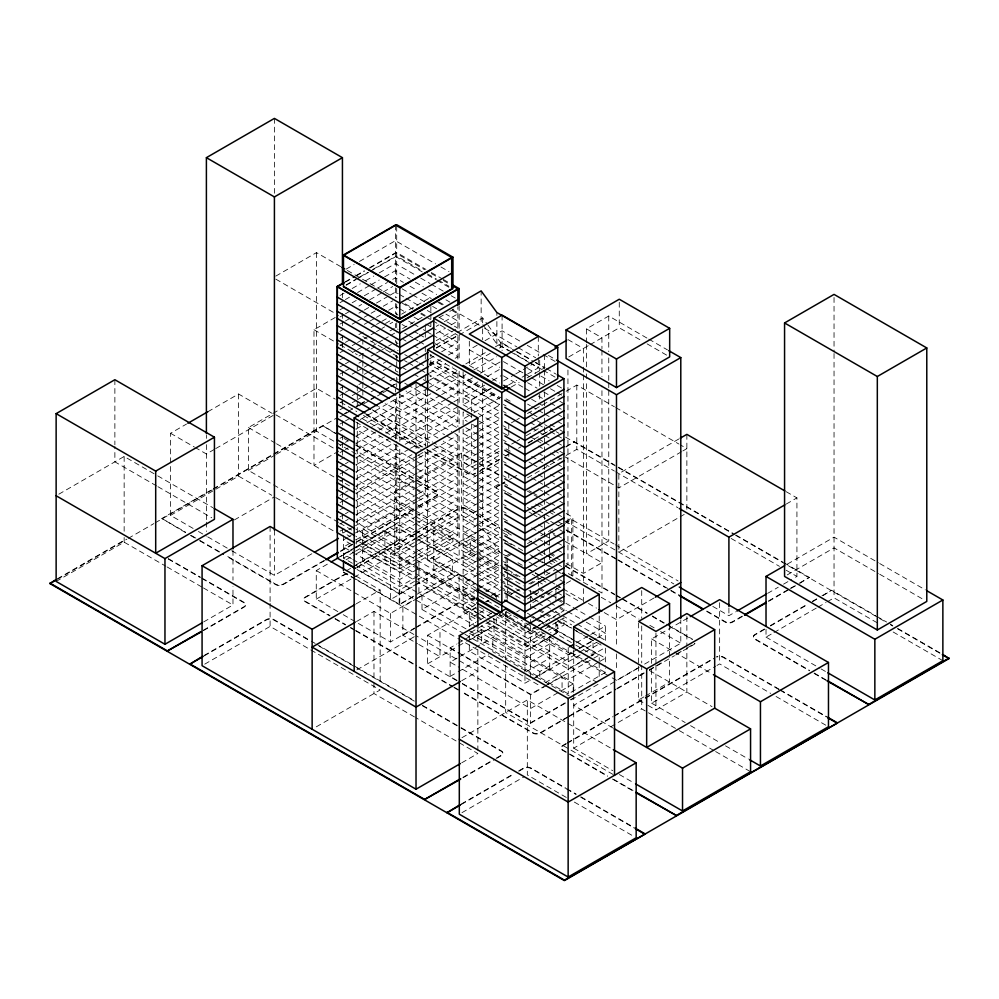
<?xml version="1.0" encoding="UTF-8"?>
<svg xmlns="http://www.w3.org/2000/svg" width="999" height="999" viewBox="0 0 999 999"><rect width="100%" height="100%" fill="white"/><g stroke="black" fill="none" stroke-linecap="round" stroke-linejoin="round"><path stroke-width="0.75" stroke-dasharray="5 3.75" d="M275.799 276.099L316.471 252.635L340.647 266.596M346.141 269.131L354.133 264.523M359.453 261.451L395.417 240.684L435.614 263.886M345.404 281.693L354.87 276.236M356.218 275.449L364.323 270.766M369.73 267.645L395.417 252.822L424.65 269.705M345.429 282.143L354.87 276.686M356.218 275.911L364.323 271.228M369.717 268.119L396.703 252.535L425.936 269.418M346.141 284.84L358.129 277.922M359.453 277.148L367.445 272.54M372.777 269.468L395.417 256.393L422.215 271.865M346.178 285.277L355.482 279.907M356.818 279.133L368.781 272.228M370.105 271.453L396.703 256.106L422.152 270.804M339.997 295.529L344.056 293.194M352.16 288.511L360.277 283.828M365.684 280.707L373.788 276.024M379.195 272.902L395.417 263.536L415.347 275.037M339.997 302.672L344.056 300.324M345.404 299.55L349.463 297.202M357.567 292.52L369.73 285.502M371.091 284.715L379.195 280.032M384.603 276.91L395.417 270.667L410.04 279.108M339.997 309.815L346.753 305.906M352.16 302.784L356.218 300.449M364.323 295.766L376.498 288.736M377.847 287.962L387.312 282.492M392.719 279.37L395.417 277.809L403.396 282.417M338.723 451.123L313.986 465.409L313.986 329.745L338.723 315.459M339.997 316.945L344.056 314.61M345.404 313.823L350.811 310.701M358.916 306.031L361.626 304.47M369.73 299.787L381.905 292.757M383.254 291.983L392.719 286.513M339.997 324.088L344.056 321.753M345.404 320.966L350.811 317.844M358.916 313.162L362.974 310.826M364.323 310.04L369.73 306.918M376.498 303.022L388.661 295.991M390.01 295.217L395.417 292.095L398.077 293.631M339.997 331.231L344.056 328.896M352.16 324.213L356.218 321.865M357.567 321.091L362.974 317.969M364.323 317.183L369.73 314.061M371.091 313.286L375.137 310.939M383.254 306.256L392.719 300.799M58.804 494.205L124.151 456.481L156.406 475.099M193.107 528.421L170.529 515.384L170.529 433.279L186.538 424.038M207.879 411.713L238.549 394.006L271.753 413.174M339.997 338.374L344.056 336.026M364.323 324.325L368.381 321.978M369.73 321.203L375.137 318.082M376.498 317.295L380.544 314.96M388.661 310.277L395.417 306.368L398.077 307.904M339.997 345.517L344.056 343.169M345.404 342.395L350.811 339.273M358.916 334.59L365.684 330.681M371.091 327.56L375.137 325.224M376.498 324.438L380.544 322.103M381.905 321.316L387.312 318.194M385.514 323.439L390.846 320.354M401.523 314.198L430.856 297.252M339.997 352.647L344.056 350.312M352.16 345.629L356.218 343.281M357.567 342.507L362.974 339.385M364.323 338.599L369.73 335.477M371.091 334.702L375.137 332.367M376.498 331.581L380.544 329.245M381.905 328.459L384.603 326.898M390.01 323.776L392.719 322.215M339.997 359.79L346.753 355.894M352.16 352.772L356.218 350.424M357.567 349.65L362.974 346.528M371.091 341.845L375.137 339.498M390.01 330.919L395.417 327.797L398.077 329.333M365.284 350.112L370.617 347.028M371.953 346.266L377.285 343.181M378.621 342.407L382.617 340.097M383.953 339.335L389.285 336.251M390.621 335.477L394.617 333.167M402.622 328.559L425.299 315.459L421.266 313.137M339.997 366.933L344.056 364.598M345.404 363.811L350.811 360.689M358.916 356.006L365.684 352.11M371.091 348.988L375.137 346.641M339.997 374.076L344.056 371.728M345.404 370.954L350.811 367.832M358.916 363.149L362.974 360.801M371.091 356.119L375.137 353.783M376.498 352.997L380.544 350.661M381.905 349.875L387.312 346.753M388.661 345.979L391.358 344.418M338.461 522.377L248.439 470.404L248.439 427.56L316.471 388.299L335.277 399.15M438.948 317.657L444.355 314.535M449.762 311.413L453.821 309.066M214.398 449.363L206.393 453.983L195.767 447.852M215.734 448.588L274.413 414.71M339.997 381.218L344.056 378.871M352.16 374.188L356.218 371.853M357.567 371.066L362.974 367.944M364.323 367.17L369.73 364.048M371.091 363.261L375.137 360.926M376.498 360.139L380.544 357.804M390.01 352.335L395.417 349.213L398.077 350.749M436.238 326.361L438.948 324.8M444.355 321.678L457.867 313.873L452.559 310.801M339.997 388.349L344.056 386.014M364.323 374.3L368.381 371.965M369.73 371.178L375.137 368.057M383.254 363.374L388.661 360.252M436.238 333.504L445.704 328.034M451.111 324.912L457.867 321.016L445.916 314.111M339.997 395.492L344.056 393.156M345.404 392.37L350.811 389.248M358.916 384.565L365.684 380.669M371.091 377.547L375.137 375.199M383.254 370.517L387.312 368.181M388.661 367.395L391.358 365.834M436.238 340.634L457.867 328.147L457.867 306.73M435.664 344.992L455.806 333.366M457.142 332.592L482.654 317.869L487.137 324.026M339.997 402.634L344.056 400.299M352.16 395.616L356.218 393.269M357.567 392.495L362.974 389.373M364.323 388.586L369.73 385.464M371.091 384.69L375.137 382.342M376.498 381.568L380.544 379.22M381.905 378.446L384.603 376.885M436.238 347.777L457.867 335.289L457.867 361.001M436.426 348.127L481.143 322.315L481.143 292.395M339.997 409.777L346.753 405.869M352.16 402.747L356.218 400.412M357.567 399.625L362.974 396.503M371.091 391.82L375.137 389.485M390.01 380.894L395.417 377.772L398.077 379.308M429.483 358.816L434.89 355.694M441.645 351.798L457.867 342.432L432.629 327.859M57.492 578.746L125.312 539.597M185.577 532.642L161.875 518.481L212.113 489.473M213.374 488.748L272.402 454.67M273.664 453.946L322.652 425.661L335.689 433.191M356.693 406.006L359.203 404.558M360.464 403.833L364.235 401.648M379.308 392.957L383.079 390.771M384.328 390.047L389.36 387.15M390.609 386.426L394.38 384.253M429.545 363.948L434.577 361.039L499.438 398.489M57.492 579.233L126.873 539.16M128.222 538.386L153.871 523.588M155.22 522.802L212.113 489.947M213.249 489.298L336.051 418.394M344.156 413.723L346.853 412.162M348.201 411.388L353.596 408.266M354.945 407.492L359.003 405.157M360.352 404.37L365.746 401.261M379.245 393.469L384.328 390.522M385.589 389.797L389.36 387.624M391.383 386.451L396.89 383.279M429.17 364.635L434.577 361.513L499.438 398.963M339.997 416.92L344.056 414.573M345.404 413.798L350.811 410.676M358.916 405.994L365.684 402.085M371.091 398.963L375.137 396.628M56.131 581.43L124.151 542.17L165.809 566.208M170.529 515.384L214.548 489.985M215.871 489.21L238.549 476.123L271.753 495.292M248.439 470.404L275.125 455.007M276.448 454.233L316.471 431.131L335.277 441.995M364.173 403.596L369.505 400.512M370.841 399.737L376.173 396.665M377.51 395.891L381.518 393.581M382.842 392.807L388.186 389.735M429.483 365.959L440.297 359.715M448.414 355.032L457.867 349.575L432.629 334.99M339.997 424.051L344.056 421.715M345.404 420.929L350.811 417.807M477.172 345.204L469.318 349.75L499.787 367.345M485.039 340.671L502.085 330.831L521.965 342.307M429.483 373.102L445.704 363.736M455.169 358.279L457.867 356.718L435.277 343.668M339.997 431.193L344.056 428.858M360.277 419.493L395.417 399.2L449.9 430.656M418.668 386.488L399.75 397.415L397.09 395.879M429.483 380.244L452.46 366.97M465.809 363.911L487.312 351.498M495.367 346.84L502.085 342.969L511.5 348.401M339.997 438.336L344.056 435.989M356.218 428.971L361.626 425.849M367.033 422.727L395.417 406.343L444.58 434.727M428.134 388.161L399.75 404.558L391.77 399.95M429.483 387.387L457.867 370.991L457.867 405.269M469.318 341.183L469.318 365.459L490.284 353.346M499.463 348.052L502.085 346.541L528.583 361.838M339.997 445.479L344.056 443.131M345.404 442.357L348.102 440.796M356.218 436.113L372.44 426.748M373.788 425.961L395.417 413.474L437.937 438.024M430.831 393.743L399.75 411.688L385.127 403.259M436.238 390.621L457.867 378.134L429.97 362.025M465.809 374.613L463.124 376.173L499.425 397.127M473.876 369.967L496.715 356.78M339.997 452.622L344.056 450.274M345.404 449.5L348.102 447.939M356.218 443.256L377.847 430.769M379.195 429.982L395.417 420.616L432.629 442.095M440.297 395.417L399.75 418.831L378.484 406.556M441.645 394.642L457.867 385.277L429.97 369.168M472.527 377.884L463.124 383.304L499.425 404.258M480.594 373.226L502.085 360.814M234.403 519.93L274.413 496.828M339.997 459.752L346.753 455.856M356.218 450.387L380.544 436.338M385.951 433.216L395.417 427.759L425.986 445.404M445.704 399.438L399.75 425.974L371.84 409.865M447.053 398.663L457.867 392.42L429.97 376.298M477.909 381.918L463.124 390.447L499.425 411.401M487.312 376.486L502.085 367.957M339.997 466.895L344.056 464.56M345.404 463.773L348.102 462.212M356.218 457.53L390.01 438.024M391.358 437.237L395.417 434.902L419.33 448.713M452.46 402.672L399.75 433.116L366.521 413.936M453.821 401.898L457.867 399.55L427.31 381.905M484.627 385.177L463.124 397.59L499.425 418.544M492.682 380.532L502.085 375.1M586.488 342.832L586.488 328.871L608.753 316.009L647.439 338.349M339.997 474.038L344.056 471.69M345.404 470.916L348.102 469.355M356.218 464.672L392.719 443.606M457.867 406.693L399.75 440.259L359.877 417.232M427.335 373.763L471.678 399.363L490.347 388.586M503.683 380.881L514.348 374.725M515.684 373.951L531.693 364.71M463.124 371.578L463.124 404.732L491.333 388.449M339.997 481.181L344.056 478.833M356.218 471.815L395.417 449.175L414.023 459.915M405.157 444.268L457.867 413.836L408.703 385.452M508.578 385.015L516.683 380.332M522.09 377.21L526.136 374.875M527.497 374.088L538.299 367.857L538.299 357.38M467.157 409.54L496.715 392.482M511.151 387.1L519.155 382.48M527.147 377.859L544.48 367.857L535.177 362.475M339.997 488.324L344.056 485.976M356.218 478.958L395.417 456.318L414.023 467.057M409.203 449.075L399.75 454.533L355.894 429.22M410.564 448.289L457.867 420.979L406.044 391.059M568.743 356.955L588.698 345.442M590.022 344.68L619.268 327.797L641.808 340.809M468.506 415.909L463.124 419.006L467.157 421.341M473.876 412.812L502.085 396.516M339.997 495.454L344.056 493.119M345.404 492.332L348.102 490.771M356.218 486.088L395.417 463.461L414.023 474.2M411.913 454.645L399.75 461.675L355.894 436.351M479.245 416.845L499.4 405.207M417.295 455.744L357.28 490.397L353.346 488.124M418.631 454.982L425.299 451.123L425.299 493.968L418.631 497.814M339.997 502.597L344.056 500.262M345.404 499.475L348.102 497.914M356.218 493.231L395.417 470.604L414.023 481.343M417.32 458.666L399.75 468.818L355.894 443.494M418.668 457.892L457.867 435.252L451.223 431.418M477.909 424.762L463.124 433.291L477.909 441.833M479.245 423.988L502.085 410.801M339.997 509.74L344.056 507.392M356.218 500.374L395.417 477.747L414.023 488.486M417.32 465.809L399.75 475.949L355.894 450.636M418.668 465.034L457.867 442.395L445.916 435.489M477.909 431.905L463.124 440.434L477.909 448.963M479.245 431.118L502.085 417.944M339.997 516.883L344.056 514.535M345.404 513.761L348.102 512.2M356.218 507.517L395.417 484.877L414.023 495.616M417.32 472.952L399.75 483.091L355.894 457.779M418.668 472.165L457.867 449.538L443.256 441.096M477.909 439.036L463.124 447.577L477.909 456.106M479.245 438.261L502.085 425.075M511.438 422.814L515.447 420.504M516.783 419.73L519.443 418.194M527.447 413.574L564.797 392.008M566.121 391.246L576.798 385.077L614.385 406.78M417.594 566.945L394.805 553.783L394.805 491.67L417.507 478.558M418.843 477.784L461.588 453.109L499.125 474.787M339.997 524.013L344.056 521.678M345.404 520.904L348.102 519.343M356.218 514.66L395.417 492.02M417.32 480.094L399.75 490.234L355.894 464.922M418.668 479.308L457.867 456.68L433.953 442.869M477.909 446.178L463.124 454.707L477.909 463.249M479.245 445.404L502.085 432.217M339.997 531.156L344.056 528.821M356.218 521.79L395.417 499.163L414.023 509.902M417.32 487.225L399.75 497.377L355.894 472.052M418.668 486.451L457.867 463.811L431.293 448.476M477.909 453.321L463.124 461.85L477.909 470.392M479.245 452.547L502.085 439.36M347.465 530.419L343.469 532.717L350.174 536.588M348.788 529.645L354.108 526.585M355.444 525.811L396.653 502.022L414.073 512.075M231.731 550.724L274.413 575.362L313.099 553.034M417.32 494.368L399.75 504.52L355.894 479.195M418.668 493.593L457.867 470.954L420.666 449.475M477.909 460.464L463.124 468.993L477.909 477.534M479.245 459.69L502.085 446.503M347.465 537.562L343.469 539.86L354.195 546.053M348.589 536.913L351.149 535.439M355.444 532.954L399.75 507.367L414.523 515.909M203.646 621.94L232.979 604.994L232.979 586.301M417.295 498.588L357.28 533.241L357.28 421.79M434.053 445.479L471.678 467.195L478.346 463.349M479.67 462.574L499.687 451.024M511.688 444.093L515.684 441.783M517.02 441.009L519.692 439.473M526.361 435.626L539.697 427.922L539.697 423.301M417.32 501.51L399.75 511.65L355.894 486.338M418.668 500.724L457.867 478.096L418.007 455.082M477.909 467.607L463.124 476.136L477.909 484.665M479.245 466.82L502.085 453.646M349.862 543.306L343.469 547.002L354.195 553.184M356.256 539.622L399.75 514.51L414.523 523.051M203.384 630.182L244.118 606.668A5.245 3.034 0 0 0 244.118 602.385L201.448 577.747M323.813 560.651L283.079 584.178A5.245 3.034 0 0 1 275.649 584.178L225.874 555.432M340.584 550.973L354.957 542.669M356.156 541.982L417.257 506.705M418.456 506.006L436.426 495.641A5.245 3.034 0 0 0 436.426 491.346L416.283 479.72M480.182 470.379L499.35 459.315M505.332 455.856L507.729 454.47M518.518 448.239L520.916 446.853M528.096 442.707L532.892 439.947M534.09 439.248L552.06 428.871L542.482 434.89M203.384 630.656L244.118 607.142A5.245 3.034 0 0 0 244.118 602.859L201.448 578.221M325 560.439L283.079 584.652A5.245 3.034 0 0 1 275.649 584.652L225.874 555.906M340.584 551.448L354.957 543.144M356.156 542.457L417.257 507.18M418.456 506.481L436.426 496.116A5.245 3.034 0 0 0 436.426 491.833L416.283 480.194M480.182 470.854L499.35 459.79M506.53 455.631L508.928 454.258M528.096 443.181L532.892 440.422M417.32 508.653L399.75 518.793L355.894 493.481M418.668 507.867L457.867 485.239L415.347 460.689M477.909 474.737L463.124 483.279L477.909 491.808M479.245 473.963L502.085 460.776M354.982 547.502L343.469 554.145L351.511 558.778M356.256 546.765L399.75 521.653L414.523 530.182M337.337 558.141L352.172 549.575M353.521 548.788L396.703 523.863L416.633 535.377M337.849 611.588L316.271 599.125L316.271 570.566L328.384 563.573M340.497 556.58L384.902 530.931L499.425 597.052M354.158 551.997L343.519 558.141L539.847 671.49L574.413 651.535M355.482 551.236L396.703 527.435L416.571 538.911M417.32 515.796L399.75 525.936L355.894 500.624M418.668 515.009L457.867 492.382L415.347 467.832M477.909 481.88L463.124 490.409L477.909 498.951M479.245 481.106L502.085 467.919M346.029 559.802L354.982 554.645M356.256 553.908L399.75 528.796L414.523 537.325M417.32 522.927L399.75 533.079L355.894 507.754M418.668 522.152L457.867 499.512L415.347 474.962M477.909 489.023L463.124 497.552L477.909 506.093M479.245 488.249L502.085 475.062M356.256 564.61L399.75 539.51M346.178 570.891L351.498 567.819M352.822 567.045L396.703 541.72L416.571 553.196M417.32 530.069L399.75 540.222L355.894 514.897M418.668 529.295L457.867 506.655L415.347 482.105M477.909 496.166L463.124 504.695L477.909 513.236M479.245 495.392L502.085 482.205M204.083 655.481L266.371 619.517A5.245 3.034 0 0 1 273.801 619.517L310.002 640.421M346.066 573.513L305.332 597.027A5.245 3.034 0 0 0 305.332 601.311L329.895 615.496M356.855 567.282L414.36 534.078M415.559 533.391L458.691 508.491A5.245 3.034 0 0 1 466.108 508.491L475.162 513.711M500.037 484.615L497.639 486.001A5.245 3.034 0 0 0 497.639 490.284M502.435 483.229L504.832 481.843M565.933 446.565L574.325 441.733L614.373 464.847M204.083 655.956L266.371 619.992A5.245 3.034 0 0 1 273.801 619.992L310.002 640.896M347.265 573.289L305.332 597.502A5.245 3.034 0 0 0 305.332 601.785L329.895 615.971M356.855 567.757L414.36 534.552M415.559 533.866L458.691 508.966A5.245 3.034 0 0 1 466.108 508.966L475.162 514.185M500.037 485.089L497.639 486.476A5.245 3.034 0 0 0 497.639 490.759M502.435 483.703L504.832 482.317M509.627 479.557L512.025 478.171M513.224 477.485L516.82 475.399M565.933 447.04L574.325 441.733M417.32 537.212L399.75 547.352L355.894 522.04M418.668 536.426L457.867 513.798L415.347 489.248M475.611 542.295L470.279 539.223L470.279 553.496L390.509 599.55L390.509 553.146L416.745 537.999M418.057 537.237L433.803 528.146L478.159 553.758M477.909 503.309L463.124 511.838L477.909 520.367M479.245 502.522L502.085 489.348M316.271 599.125L384.902 559.502L417.282 578.196M394.805 553.783L414.835 542.22M416.171 541.446L461.588 515.222L501.81 538.461M204.733 664.148L270.092 626.423L380.157 689.972L314.797 727.697M527.447 477.834L564.797 456.268M566.121 455.507L576.798 449.338L614.385 471.041M417.32 544.355L399.75 554.495L355.894 529.183M418.668 543.568L457.867 520.941L415.347 496.391M477.909 510.439L463.124 518.968L477.909 527.509M479.245 509.665L502.085 496.478M417.32 551.498L399.75 561.638L355.894 536.326M418.668 550.711L457.867 528.084M477.909 517.582L463.124 526.111L477.909 534.652M479.245 516.808L502.085 503.621M417.033 555.232L399.75 565.209L355.532 539.685M418.356 554.457L452.922 534.502L452.922 541.645L418.356 561.6M417.32 558.628L399.75 568.781L355.894 543.456M418.668 557.854L457.867 535.214L457.867 432.405M477.909 524.725L463.124 533.254L477.909 541.795M479.245 523.951L502.085 510.764M417.632 562.025L399.75 572.352L355.532 546.828M427.609 449.5L427.609 560.277L475.936 532.38M477.285 531.605L482.654 528.508L482.654 383.404M477.909 531.868L463.124 540.397L477.909 548.938M479.245 531.093L502.085 517.907M356.144 603.858L380.157 589.997L380.157 683.816M417.632 569.155L399.75 579.482L355.532 553.958M470.279 539.223L433.803 560.277L475.149 584.153M477.909 538.998L463.124 547.539L477.909 556.068M479.245 538.224L502.085 525.049M417.632 576.298L399.75 586.625L352.859 559.552M452.347 559.565L399.175 590.272L399.175 604.557L452.347 573.851L452.347 559.565L417.894 539.672M477.909 546.141L463.124 554.67L477.909 563.211M479.245 545.367L502.085 532.18M417.632 583.441L399.75 593.768L356.868 569.018M356.493 621.515L373.976 611.425L414.71 634.939M477.909 553.284L463.124 561.813L477.909 570.354M479.245 552.509L502.085 539.323M678.858 438.973L618.843 473.613L618.843 552.16L678.858 517.507M355.532 578.958L399.75 604.482L415.084 595.629M477.909 560.427L463.124 568.955L477.909 577.497M479.245 559.652L502.085 546.465M316.271 570.566L390.472 613.411L414.697 599.412M416.046 598.638L459.103 573.776L459.153 602.772L485.651 618.069M417.619 598.189L402.884 606.693L402.884 635.252L417.457 643.668M418.956 597.414L459.153 574.2L498.926 597.165M463.124 576.098L477.909 567.569M479.245 566.795L502.085 553.608L479.283 540.447M681.53 451.71L618.843 487.899L565.147 456.905M682.866 450.936L686.862 448.626L680.157 444.755M506.106 555.931L511.451 552.847M527.472 543.593L535.489 538.961M540.834 535.876L552.847 528.933M558.191 525.849L564.872 521.99M566.208 521.228L572.889 517.37L572.889 576.386M507.342 556.643L512.562 553.621M565.122 523.289L571.653 519.505L614.085 544.018M477.909 574.7L463.124 583.241L475.224 590.222M479.245 573.926L502.085 560.751M422.003 595.192L422.003 609.477L459.103 588.061L475.224 597.365M463.124 590.372L477.909 581.843M479.245 581.068L502.085 567.882L507.467 570.991M477.909 588.985L463.124 597.514L477.909 606.056M479.245 588.211L502.085 575.024L504.77 576.573M343.244 614.697L390.472 641.97L414.697 627.984M416.046 627.197L459.103 602.335L418.631 578.97M402.884 635.252L414.935 628.296M416.283 627.522L459.153 602.772M475.212 597.677L463.124 604.657L477.909 613.199M485.964 591.47L502.085 582.167L508.803 586.051M356.868 669.854L414.672 636.475M463.124 429.008L463.124 611.8L475.212 604.82M491.333 595.516L502.085 589.31M457.03 680.794L427.609 663.811L427.609 635.252L476.161 607.23M485.489 601.848L488.211 600.274M475.861 608.016L469.318 611.8L469.318 626.073L473.289 628.371M486.351 601.96L488.973 600.449M495.529 596.665L502.085 592.882M511.276 594.093L515.334 591.758M516.683 590.971L519.38 589.41M528.846 583.953L538.299 578.483M478.484 613.636L469.318 618.943L475.936 622.764M479.72 612.924L485.039 609.852M530.569 584.028L555.931 569.38M565.334 565.996L567.944 564.497L567.944 369.043M469.318 626.073L478.421 620.816M479.72 620.067L494.043 611.8M527.497 599.013L538.299 592.769L538.299 588.486M469.318 640.359L469.318 633.216L494.043 618.943L494.043 636.788L450.137 662.137L456.843 666.008M456.843 680.282L450.137 676.423L450.137 647.851L456.718 644.068M458.029 643.306L463.286 640.272M464.597 639.51L481.68 629.645L481.68 643.93M680.194 516.745L684.203 514.435M499.4 614.173L506.106 618.044L511.363 615.009M516.72 611.912L519.405 610.377M532.792 602.634L564.947 584.065M566.296 583.304L571.653 580.207M427.609 663.811L457.405 646.615M458.566 645.941L465.434 641.982M466.645 641.283L496.253 624.188L496.253 616.67M470.616 639.61L494.043 626.073M524.962 626.073L527.647 624.525M450.137 676.423L456.805 672.564M458.141 671.803L488.811 654.095M537.05 626.236L524.962 633.216L496.74 616.92M538.399 625.461L563.923 610.726L563.923 605.019M502.347 614.135L530.569 630.431L534.577 628.121M535.914 627.36L555.931 615.796L555.931 611.151M530.569 677.322L530.569 634.003L538.648 629.345M539.735 631.83L524.962 640.359L491.358 620.953M545.117 628.721L563.923 617.869L563.923 625.012L550.486 632.767M524.962 643.93L543.319 633.329M548.563 630.307L557.742 625.012L557.742 632.142L553.808 634.415M461.725 680.719L477.859 671.403L416.021 635.701M545.117 635.864L524.962 647.502L484.64 624.213M552.497 635.177L524.962 651.073L481.243 625.824M550.586 636.725L530.569 648.289L487.524 623.438M551.923 635.963L555.931 633.653L574.475 644.355M786.263 504.058L796.927 497.889L796.927 576.435L792.931 578.746M549.7 643.93L524.962 658.204L474.612 629.133M549.7 651.073L524.962 665.346L469.318 633.216M526.261 671.74L549.7 658.204M576.198 642.906L589.447 635.264M590.771 634.49L605.357 626.073L605.357 640.359L602.697 641.882M653.995 597.989L616.483 619.655L603.146 611.95M577.522 649.288L568.244 654.645L499.35 614.86M578.846 648.513L596.078 638.573M597.402 637.812L605.357 633.216L582.504 620.029M579.732 648.463L593.031 640.784L593.031 655.069L589.035 657.367M469.318 644.954L469.318 651.073L524.962 683.204L534.078 677.934M535.377 677.185L549.7 668.918L549.7 636.788M533.266 678.858L577.672 653.221M579.02 652.447L596.515 642.345M580.169 654.894L568.244 661.775L492.994 618.331M585.476 651.835L601.373 642.657M589.447 656.68L568.244 668.918L483.891 620.217M590.771 655.918L605.357 647.502L605.357 666.783M545.167 682.704L587.712 658.141M458.179 652.497L530.531 694.268L543.668 686.675M544.979 685.926L562.062 676.061L562.062 690.346M546.728 685.376L530.569 694.692L461.038 654.557M548.064 684.59L592.482 658.953M593.831 658.179L599.213 655.069L599.213 661.076M461.963 737.699L527.322 699.962L611.975 748.838M598.726 662.037L568.244 679.632L362.649 560.926L362.649 528.796L478.209 595.516M600.049 661.276L605.357 658.204L531.443 615.534M573.201 692.482L573.201 683.915L530.531 708.553L458.179 666.783M651.623 663.398L651.623 638.91L688.96 617.357M787.349 564.123L834.04 537.162L878.371 562.762M464.935 634.265L568.244 693.905L605.357 672.489L605.357 668.206M565.197 702.809L530.531 722.826L462.2 683.378M570.529 699.737L573.201 698.189M461.725 762.824L477.859 753.508L415.796 717.682M787.237 574.9L834.04 547.877L878.396 573.488M462.375 683.89L530.569 723.264L565.559 703.059M570.953 699.949L599.213 683.628M639.26 667.195L616.483 680.344L609.74 676.46M644.617 664.098L680.794 643.219L680.794 619.867M712.799 606.405L728.908 615.709L735.576 611.863M767.594 593.381L778.258 587.212M783.591 584.14L791.595 579.52M463.012 777.309L491.77 760.714M496.565 757.941L501.361 755.182A5.245 3.034 0 0 0 501.361 750.898L458.691 726.261M567.869 716.783L540.309 732.692A5.245 3.034 0 0 1 532.892 732.692L461.775 691.633M569.068 716.083L615.796 689.11M616.995 688.423L644.542 672.514M649.338 669.742L661.313 662.824M676.897 653.833L682.879 650.374M687.674 647.614L693.668 644.155M742.207 616.121L732.629 621.665A5.245 3.034 0 0 1 725.199 621.665L705.806 610.464M768.568 600.911L788.935 589.148M790.134 588.461L794.917 585.689M799.712 582.929L809.302 577.385L799.712 583.404M463.012 777.796L495.367 759.115M496.565 758.428L501.361 755.656A5.245 3.034 0 0 0 501.361 751.373L458.691 726.735M567.869 717.257L540.309 733.166A5.245 3.034 0 0 1 532.892 733.166L461.775 692.107M569.068 716.57L615.796 689.585M616.995 688.898L644.542 672.989M649.338 670.217L674.5 655.694M675.699 655.007L693.668 644.63A5.245 3.034 0 0 0 695.092 643.106M742.207 616.608L732.629 622.14A5.245 3.034 0 0 1 725.199 622.14L705.806 610.938M768.568 601.386L790.134 588.935M791.333 588.236L798.513 584.09M638.636 666.083L638.636 699.962L644.005 696.852M645.354 696.078L669.555 682.117L669.555 657.467M461.313 803.995L514.035 773.563M518.818 770.803L523.613 768.031A5.245 3.034 0 0 1 531.031 768.031L565.409 787.874M566.171 743.468L562.574 745.541A5.245 3.034 0 0 0 562.574 749.824L568.493 753.246M567.37 742.769L612.887 716.495M614.085 715.796L644.043 698.501M645.242 697.814L713.536 658.391M764.472 628.983L754.882 634.515A5.245 3.034 0 0 0 754.882 638.798L809.402 670.267M770.454 625.524L807.604 604.07M812.387 601.311L817.182 598.538M821.977 595.779L831.555 590.247L875.624 615.684M461.313 804.482L514.035 774.038M518.818 771.278L523.613 768.506A5.245 3.034 0 0 1 531.031 768.506L565.409 788.348M566.171 743.943L562.574 746.016A5.245 3.034 0 0 0 562.574 750.299L568.493 753.721M567.37 743.256L612.887 716.97M614.085 716.271L644.043 698.975M645.242 698.289L713.536 658.865M764.472 629.457L754.882 634.989A5.245 3.034 0 0 0 754.882 639.273L809.402 670.754M770.454 625.998L807.604 604.557M812.387 601.785L817.182 599.013M823.176 595.566L831.555 590.247M461.975 812.662L524.662 776.473M573.701 694.542L573.701 748.164L641.72 708.89L647.102 711.987M651.623 669.517L651.623 703.171L715.634 666.221M716.97 665.446L719.642 663.91L770.691 693.381M766.021 629.345L766.021 637.125L772.689 633.279M774.013 632.504L816.695 607.867M818.031 607.105L826.036 602.484M827.372 601.71L834.04 597.864L878.371 623.463M647.951 705.344L655.943 709.964L686.862 692.107L686.862 647.452M648.776 339.123L667.457 349.9M647.115 343.868L668.331 356.119M586.488 328.871L601.947 337.787L601.947 348.651M567.944 339.573L583.404 348.501L583.404 365.559M440.971 266.983L449.013 271.628M431.243 272.49L441.883 278.621M443.206 279.383L449.85 283.229M431.293 273.539L437.937 277.372M443.256 280.444L449.9 284.278M427.51 273.901L436.888 279.308M438.236 280.082L448.951 286.276M427.572 274.962L435.614 279.595M436.95 280.369L449.013 287.337M420.666 278.109L429.97 283.479M431.293 284.24L443.256 291.146M451.223 295.754L455.219 298.052M786.188 491.695L796.927 497.889M548.451 355.457L555.119 359.303M527.26 345.367L541.833 353.783M543.156 354.545L555.082 361.426M415.347 282.18L423.326 286.788M428.633 289.847L436.613 294.455M445.916 299.825L449.9 302.123M438.923 301.91L444.293 305.02M452.36 309.665L479.233 325.187M484.602 328.284L516.858 346.903M518.194 347.677L535.664 357.767M410.04 286.251L416.683 290.085M421.99 293.157L431.293 298.526M437.937 302.36L443.256 305.432M615.721 407.555L678.808 443.981M516.87 351.498L530.319 359.265M535.689 362.375L545.104 367.807M546.441 368.581L555.856 374.013M488.024 325.262L500.586 342.507L515.222 350.949M516.545 351.723L533.841 361.7M879.719 563.536L925.399 589.909M402.06 288.786L411.363 294.156M412.687 294.93L424.65 301.835M432.629 306.431L436.613 308.741M529.907 362.6L541.833 369.493M543.156 370.254L555.082 377.135M482.892 324.712L496.878 343.943L508.903 350.886M510.239 351.648L528.946 362.45M530.282 363.224L538.299 367.857M399.4 294.393L404.72 297.465M406.044 298.226L418.007 305.132M427.31 310.502L431.293 312.812M439.273 317.407L457.867 328.147M527.622 368.419L535.689 373.077M541.071 376.186L549.138 380.844M557.205 385.502L562.574 388.599M879.744 574.263L924.1 599.875M347.365 270.467L391.708 296.066M405.144 303.821L413.199 308.479M402.06 303.072L412.687 309.203M420.666 313.811L424.65 316.109M425.986 316.883L431.293 319.942M432.629 320.716L457.867 335.289M503.434 361.588L523.588 373.239M524.937 374.013L530.319 377.11M531.655 377.897L543.756 384.877M550.474 388.761L555.856 391.858M557.205 392.632L562.574 395.741M399.4 308.679L406.044 312.512M414.023 317.12L418.007 319.418M425.986 324.013L431.293 327.085M527.622 382.704L537.037 388.136M543.756 392.02L549.138 395.117M559.89 401.336L562.574 402.884M398.077 315.047L395.417 313.511L395.417 303.521M408.703 321.191L412.687 323.489M414.023 324.25L418.007 326.561M423.326 329.62L425.986 331.156M427.31 331.93L431.293 334.228M503.434 375.874L523.588 387.512M524.937 388.286L531.655 392.17M538.386 396.054L542.407 398.376M550.474 403.034L555.856 406.143M557.205 406.918L561.238 409.24M402.06 324.488L406.044 326.798M414.023 331.393L418.007 333.691M419.33 334.465L424.65 337.537M531.655 399.313L537.037 402.422M538.386 403.196L542.407 405.519M550.474 410.177L555.856 413.286M557.205 414.061L562.574 417.157M469.318 365.459L499.787 383.054M404.72 333.167L407.38 334.702M408.703 335.464L412.687 337.774M414.023 338.536L418.007 340.834M419.33 341.608L424.65 344.667M527.622 404.12L530.319 405.681M531.655 406.456L537.037 409.553M538.386 410.339L543.756 413.436M545.104 414.21L549.138 416.546M557.205 421.203L562.574 424.3M403.396 339.535L406.044 341.071M414.023 345.679L418.007 347.977M429.97 354.882L457.867 370.991M506.118 398.851L510.152 401.173M528.971 412.038L531.655 413.598M533.004 414.373L537.037 416.695M550.474 424.463L554.507 426.785M559.89 429.895L562.574 431.443M544.717 424.637L547.165 426.049M548.389 426.76L552.06 428.871M618.381 467.17L733.204 533.454M735.863 534.989L782.604 561.975M783.928 562.749L809.302 577.385M876.847 616.383L886.637 622.04M890.309 624.163L892.756 625.574M897.651 628.396L941.707 653.833M531.793 417.657L535.851 419.992M537.2 420.766L544.717 425.112M550.699 428.571L554.757 430.906M556.106 431.68L558.803 433.241M565.559 437.137L616.87 466.77M618.219 467.544L734.352 534.59M735.701 535.377L885.589 621.902M890.309 624.637L892.756 626.048M897.651 628.87L941.707 654.308M398.077 343.606L395.417 342.07L395.417 339.223M414.023 352.822L418.007 355.12M503.434 404.433L506.118 405.981M538.386 424.612L542.407 426.948M550.474 431.593L555.856 434.702M557.205 435.477L562.574 438.586M499.388 404.645L430.856 365.085L430.856 354.295M530.294 422.49L534.315 424.825M615.721 471.815L677.909 507.717M731.156 538.461L779.482 566.358M786.188 570.242L796.927 576.435M893.156 631.992L942.869 660.689M275.849 279.158L336.051 313.923M404.72 354.583L407.38 356.119M408.703 356.893L412.687 359.19M414.023 359.952L418.007 362.262M419.33 363.024L424.65 366.096M503.434 411.576L506.118 413.124M531.655 427.872L537.037 430.981M538.386 431.755L543.756 434.865M545.104 435.639L549.138 437.962M557.205 442.619L562.574 445.729M362.837 336.526L397.777 356.693M404.495 360.577L407.18 362.125M408.529 362.899L413.898 366.009M415.247 366.783L419.268 369.106M420.616 369.88L425.986 372.989M395.417 356.356L398.077 357.892M414.023 367.095L418.007 369.393M538.386 438.898L543.756 441.995M545.104 442.769L549.138 445.104M559.89 451.311L562.574 452.859M530.257 436.75L535.626 439.847M536.962 440.621L540.996 442.957M554.408 450.699L558.441 453.022M403.396 368.094L406.044 369.63M414.023 374.238L418.007 376.536M423.326 379.608L425.986 381.143M503.434 425.861L506.118 427.41M538.386 446.029L542.407 448.364M550.474 453.022L555.856 456.118M557.205 456.905L561.238 459.228M463.124 404.732L499.425 425.686M398.077 372.165L395.417 370.641L395.417 367.782M503.434 432.992L508.803 436.101M538.386 453.171L542.407 455.507M550.474 460.164L555.856 463.261M557.205 464.036L562.574 467.145M471.191 416.521L463.124 411.875L463.124 424.725M479.258 421.178L499.425 432.829M313.986 329.745L338.911 344.131M340.222 344.892L357.28 354.732M404.72 383.141L407.38 384.677M503.434 440.134L506.118 441.683M531.655 456.431L537.037 459.54M538.386 460.314L543.756 463.424M545.104 464.198L549.138 466.521M557.205 471.178L562.574 474.288M472.539 424.438L477.909 427.547M479.258 428.321L499.425 439.96M506.118 448.826L510.152 451.161M528.971 462.025L531.655 463.573M533.004 464.348L537.037 466.683M550.474 474.438L554.507 476.773M559.89 479.87L562.574 481.431M465.821 427.697L477.909 434.69M479.258 435.464L499.425 447.102M399.4 394.355L456.543 427.347M503.434 454.42L506.118 455.969M538.386 474.6L542.407 476.923M550.474 481.58L555.856 484.69M557.205 485.464L562.574 488.561M479.258 442.607L499.425 454.245M503.434 461.563L506.118 463.111M531.655 477.859L537.037 480.956M538.386 481.73L543.756 484.84M545.104 485.614L549.138 487.949M557.205 492.607L562.574 495.704M479.258 449.75L499.425 461.388M538.386 488.873L543.756 491.983M545.104 492.757L549.138 495.079M559.89 501.298L562.574 502.847M479.258 456.88L499.425 468.531M503.434 475.836L506.118 477.385M528.971 490.584L531.655 492.132M533.004 492.907L537.037 495.242M550.474 502.997L555.856 506.106M557.205 506.88L561.238 509.215M527.297 491.046L532.654 494.143M534.003 494.917L538.024 497.24M539.36 498.014L544.73 501.111M546.066 501.885L551.436 504.982M566.183 513.498L572.889 517.37M479.258 464.023L499.425 475.661M615.421 544.78L678.121 580.981M503.434 482.979L508.803 486.088M538.386 503.159L542.407 505.482M550.474 510.139L555.856 513.249M557.205 514.023L562.574 517.132M479.258 471.166L499.425 482.804M372.252 409.79L432.704 444.692M535.626 504.108L540.996 507.217M542.332 507.992L547.702 511.088M549.05 511.863L553.071 514.185M565.147 521.166L673.875 583.94M766.021 637.125L819.754 668.156M821.103 668.93L826.473 672.04M503.434 490.122L506.118 491.67M507.467 492.445L511.5 494.78M531.655 506.418L537.037 509.515M538.386 510.302L543.756 513.399M545.104 514.173L549.138 516.508M557.205 521.166L562.574 524.263M479.258 478.309L499.425 489.947M366.034 414.298L422.927 447.14M427.672 449.875L467.969 473.139A5.245 3.034 0 0 0 475.387 473.139M527.385 507.455L531.256 509.69M532.554 510.439L536.438 512.674M566.171 529.845L616.595 558.953M617.894 559.702L668.319 588.811M670.903 590.309L679.944 595.529M814.148 673.014L825.998 679.857M366.034 414.772L421.74 446.928M426.486 449.675L467.969 473.613A5.245 3.034 0 0 0 475.387 473.613M532.554 510.914L536.438 513.149M537.724 513.898L540.309 515.384M542.894 516.883L545.479 518.381M550.661 521.366L554.532 523.601M555.831 524.35L558.416 525.836M566.171 530.319L616.595 559.428M617.894 560.177L665.721 587.799M670.903 590.784L679.944 596.003M814.148 673.488L825.998 680.331M340.647 402.26L356.768 411.563M363.486 415.447L419.917 448.027M528.971 512L531.655 513.561M533.004 514.335L537.037 516.658M545.104 521.316L549.138 523.651M559.89 529.857L562.574 531.406M479.258 485.452L499.425 497.09M503.434 504.395L506.118 505.956M538.386 524.575L542.407 526.91M550.474 531.568L555.856 534.665M557.205 535.439L562.574 538.548M553.409 534.627L557.392 536.925M565.334 541.52L601.997 562.687L583.404 573.414L565.284 562.961M479.258 492.582L499.425 504.233M355.894 422.077L399.75 447.39L399.75 604.482M503.434 511.538L506.118 513.086M531.655 527.834L537.037 530.944M538.386 531.718L543.756 534.827M545.104 535.601L549.138 537.924M557.205 542.582L562.574 545.691M479.258 499.725L499.425 511.363M503.434 518.681L507.467 521.003M538.386 538.861L543.756 541.957M545.104 542.744L549.138 545.067M557.205 549.725L562.574 552.834M479.258 506.868L499.425 518.506M528.971 540.571L531.655 542.12M533.004 542.894L537.037 545.217M550.474 552.984L554.507 555.307M549.388 553.783L554.695 556.843M556.018 557.604L559.989 559.902M479.258 514.01L499.425 525.649M355.831 444.817L415.097 479.033M476.448 514.46L499.725 527.897M506.193 531.63L508.778 533.116M537.225 549.537L539.81 551.036M541.096 551.785L546.266 554.77M547.564 555.519L551.448 557.754M565.659 565.971L614.797 594.33M616.096 595.079L621.266 598.064M622.552 598.813L647.115 612.999M652.297 615.983L665.222 623.438M666.52 624.188L692.369 639.123M779.058 689.16L723.351 657.005A5.245 3.034 0 0 0 716.67 656.655M780.231 689.847L826.46 716.533M335.689 433.666L322.652 425.661M343.981 438.449L348.726 441.196M355.831 445.292L415.097 479.508M476.448 514.935L499.725 528.371M501.023 529.12L511.363 535.089M546.266 555.244L551.448 558.229M552.734 558.978L557.904 561.962M565.659 566.445L614.797 594.805M616.096 595.554L619.967 597.789M622.552 599.288L647.115 613.473M652.297 616.458L663.923 623.176M669.105 626.161L692.369 639.597M779.058 689.635L723.351 657.479A5.245 3.034 0 0 0 716.67 657.13M780.231 690.321L826.46 717.007M503.434 532.954L508.803 536.063M538.386 553.134L542.407 555.469M550.474 560.127L555.856 563.224M557.205 564.01L562.574 567.107M479.258 521.141L499.425 532.792M549.438 562.687L552.135 564.235M568.306 573.576L601.997 593.031L601.947 385.876M336.613 442.769L414.548 487.762M415.896 488.536L425.299 493.968M776.073 696.49L825.786 725.187M503.159 539.235L523.264 550.849M529.97 554.72L534.003 557.042M535.339 557.817L540.709 560.914M542.045 561.688L547.402 564.785M548.751 565.559L552.772 567.882M554.108 568.656L558.141 570.978M503.434 540.097L506.118 541.658M507.467 542.432L511.5 544.755M531.655 556.393L537.037 559.502M538.386 560.277L543.756 563.386M545.104 564.16L549.138 566.483M557.205 571.141L561.238 573.476M601.298 597.315L610.726 602.759M616.121 605.881L639.023 619.105M649.8 625.324L655.194 628.433M660.576 631.543L680.794 643.219M479.258 528.284L499.425 539.935M275.849 414.835L336.051 449.587M528.971 561.987L531.655 563.536M533.004 564.31L537.037 566.645M545.104 571.303L549.138 573.626M559.89 579.832L562.574 581.393M479.258 535.427L499.425 547.065M651.623 638.91L673.114 651.323M674.462 652.097L712.075 673.826M394.805 491.67L477.947 539.672M503.421 554.383L506.118 555.931M517.944 562.762L523.239 565.821M529.87 569.642L533.841 571.94M535.164 572.702L544.443 578.059M545.779 578.833L549.775 581.143M550.474 581.543L555.856 584.652M556.443 584.989L562.574 588.523M563.124 588.848L583.129 600.399M588.461 603.483L596.465 608.104M528.521 569.268L533.841 572.34M535.177 573.114L539.16 575.412M540.496 576.186L544.48 578.483L544.443 564.098M479.258 542.569L499.425 554.208M532.192 574.2L534.877 575.749M536.226 576.535L540.272 578.871M541.62 579.645L547.015 582.754M556.443 588.199L559.14 589.76M565.884 593.656L580.706 602.21M476.948 543.069L499.625 556.156M415.347 510.664L457.867 535.214M503.434 561.525L506.118 563.074M538.386 581.705L542.407 584.028M557.205 592.569L562.574 595.666M415.409 512.849L452.922 534.502M479.258 549.712L499.425 561.351M415.871 516.683L499.188 564.785M500.536 565.559L523.376 578.746M539.51 588.061L544.88 591.171M546.228 591.945L550.249 594.268M551.598 595.042L556.967 598.151M558.316 598.925L571.753 606.68M573.101 607.454L587.887 615.996M589.223 616.77L605.357 626.073M479.495 554.532L502.347 567.732M503.696 568.506L511.75 573.164M513.099 573.938L518.481 577.035M538.386 588.836L543.756 591.945M545.104 592.719L549.138 595.054M557.205 599.7L562.574 602.809M396.653 509.153L414.073 519.218M415.409 519.992L452.922 541.645M479.258 556.843L499.425 568.493M470.279 553.496L475.611 556.58M476.948 557.355L499.625 570.441M415.871 523.826L499.188 571.928M500.536 572.702L523.376 585.889M532.779 591.321L538.161 594.43M539.51 595.204L544.88 598.301M546.228 599.075L550.249 601.41M558.316 606.068L566.383 610.714M567.719 611.5L581.168 619.255M248.439 427.56L275.2 443.007M276.536 443.781L336.288 478.284M337.6 479.033L352.035 487.375M506.118 577.36L510.152 579.682M528.971 590.546L531.655 592.095M533.004 592.882L537.037 595.204M550.474 602.971L554.507 605.294M559.89 608.403L563.923 610.726M479.258 563.985L499.425 575.636M415.871 530.968L499.188 579.07M500.536 579.845L523.376 593.031M530.094 596.915L532.779 598.463M534.128 599.238L538.161 601.56M546.228 606.218L550.249 608.553M555.631 611.65L561.001 614.76M562.35 615.534L575.786 623.289M577.135 624.063L605.357 640.359M538.386 603.121L542.407 605.444M550.474 610.102L559.89 615.534M479.258 571.128L499.425 582.767M417.957 536.138L459.153 559.927L459.153 410.227M562.487 619.58L571.665 624.887M649.675 670.641L712.037 706.643M415.871 538.099L499.188 586.201M500.536 586.987L523.376 600.174M539.51 609.477L544.88 612.587M546.228 613.361L554.283 618.019M555.631 618.793L571.753 628.109M573.101 628.883L582.504 634.315M589.223 638.186L601.323 645.167M558.578 620.903L574.475 630.082M575.799 630.844L587.724 637.724M589.048 638.498L593.031 640.784M503.434 590.084L506.118 591.633M507.467 592.407L511.5 594.742M531.655 606.381L537.037 609.49M538.386 610.264L543.756 613.361M545.104 614.148L551.823 618.019M557.205 621.128L563.923 625.012M479.258 578.271L499.425 589.909M540.509 615.059L549.787 620.416M555.082 623.476L557.742 625.012M527.41 613.211L530.094 614.76M533.691 617.245L537.699 619.555M539.035 620.329L547.065 624.962M548.401 625.736L599.213 655.069M476.473 584.927L499.15 598.014M529.907 616.083L533.891 618.381M535.214 619.143L544.492 624.5M545.816 625.262L557.742 632.142M417.894 553.958L452.347 573.851M575.799 645.129L593.031 655.069M427.609 560.277L476.186 588.324M479.557 596.291L499.712 607.929M505.969 611.538L522.564 621.116M525.849 623.014L548.376 636.026M549.438 636.638L557.504 641.296M502.047 612.849L605.357 672.489M475.462 598.613L433.803 574.562L433.803 528.146M608.403 675.674L507.342 617.332L507.342 612.662M418.943 567.719L475.262 600.237M362.649 535.939L475.524 601.111M339.81 523.151L354.595 531.693M651.623 703.171L685.202 722.564M690.584 725.674L720.142 742.744M725.511 745.841L748.351 759.028M390.509 553.146L414.76 567.132M416.096 567.919L475.424 602.16M498.251 615.347L530.569 634.003M479.258 606.83L487.325 611.488M488.673 612.262L491.358 613.811M638.636 699.962L646.628 704.582M362.649 543.069L478.209 609.802M479.557 610.576L491.645 617.557M170.529 433.279L194.443 447.077M479.258 613.973L485.976 617.857M486.975 618.831L596.54 682.092M275.749 497.589L335.764 532.242M648.438 712.762L677.996 729.832M679.345 730.606L714.273 750.773M715.621 751.548L750.561 771.727M362.649 550.212L482.567 619.442M475.424 616.445L426.998 588.486L426.998 574.2M476.773 617.22L482.142 620.329M463.124 611.8L475.224 618.781M573.201 683.915L492.807 637.499L492.807 651.785L569.18 695.878M357.267 569.655L399.787 594.193M422.003 609.477L463.598 633.491M355.994 576.048L380.157 589.997M343.469 571.99L354.195 578.184M343.519 572.427L456.78 637.812M457.854 638.436L539.847 685.776M612.887 727.946L573.701 705.319L641.72 666.046L641.72 708.89M157.742 475.874L212.837 507.679M450.137 647.851L456.843 651.723M427.609 635.252L459.702 653.783M156.581 485.914L114.873 461.838L114.873 446.341M157.929 486.688L211.738 517.757M418.781 644.43L439.985 656.68L439.985 628.109M198.426 531.493L206.393 536.101M207.73 536.863L230.407 549.962M573.701 748.164L612.674 770.654M619.38 774.537L634.165 783.066M613.174 774.512L505.681 712.462L505.681 661.463M161.875 518.481L185.577 532.167M191.508 535.589L197.427 539.01M199.8 540.384L223.501 554.07M335.077 618.481L345.417 624.45M350.587 627.434L354.47 629.67M355.756 630.419L416.533 665.509M419.118 666.995L452.734 686.413M454.021 687.15L459.19 690.134M569.68 753.933L607.604 775.823M613.536 779.245L633.691 790.883M190.322 535.377L195.055 538.124M199.8 540.859L223.501 554.545M335.077 618.955L345.417 624.924M350.587 627.909L354.47 630.157M355.756 630.893L416.533 665.983M419.118 667.469L452.734 686.887M454.021 687.624L459.19 690.621M569.68 754.407L607.604 776.298M612.35 779.045L633.691 791.358M168.269 558.591L200.262 577.06M311.288 641.171L315.172 643.406M316.471 644.155L414.722 700.886M422.49 705.356L457.392 725.511M566.595 788.561L576.073 794.03M580.819 796.777L634.153 827.559M168.269 559.065L200.262 577.534M319.056 646.116L414.722 701.36M422.49 705.843L457.392 725.998M566.595 789.035L576.073 794.505M580.819 797.252L634.153 828.046M167.145 566.982L202.085 587.162M203.421 587.936L232.979 604.994M566.296 797.427L527.322 774.937L527.322 699.962M574.35 802.085L634.815 836.987M414.448 716.907L373.976 693.531L373.976 682.692M482.654 528.508L499.687 551.91M834.04 297.502L834.04 351.935M834.04 353.496L834.04 597.864M728.908 608.004L728.908 615.709M719.642 602.697L719.642 663.91M686.862 434.353L686.862 511.363M686.862 616.645L686.862 645.903M669.555 625.124L669.555 655.931M655.943 632.954L655.943 663.761M655.943 665.297L655.943 709.964M641.72 590.584L641.72 618.306M641.72 626.011L641.72 662.961M638.636 622.964L638.636 664.547M619.268 302.235L619.268 327.797M616.483 604.145L616.483 647.664M616.483 653.883L616.483 671.003M608.753 316.009L608.753 351.685M608.753 357.892L608.753 381.156M608.753 382.717L608.753 388.923M608.753 390.472L608.753 540.934L586.488 553.783L586.488 380.057M601.947 350.199L601.947 376.573M599.213 616.033L599.213 637.699M599.213 662.587L599.213 677.622M586.488 344.38L586.488 367.644M586.488 373.851L586.488 378.509M583.404 367.12L583.404 373.314M583.404 374.875L583.404 582.529M583.404 588.598L583.404 603.771M576.798 385.077L576.798 449.338M573.701 649.874L573.701 692.994M571.653 519.505L571.653 575.536M568.244 647.502L568.244 693.905M555.931 574.025L555.931 580.219M555.931 589.497L555.931 594.143M555.931 595.691L555.931 601.873M555.931 622.227L555.931 633.653M549.438 533.853L549.438 538.399M549.438 539.922L549.438 545.991M549.438 547.514L549.438 553.583M549.438 555.094L549.438 559.652M544.443 354.695L544.443 368.656M544.443 370.204L544.48 383.454M544.443 391.92L544.48 436.501M544.48 438.062L544.48 508.279M544.443 514.46L544.443 562.549M539.847 671.49L539.847 680.057M539.697 360.09L539.697 370.879M539.697 372.427L539.697 386.301M539.697 394.006L539.697 400.174M538.299 336.438L538.299 355.881M538.299 581.343L538.299 587.062M530.569 590.209L530.569 594.855M530.569 596.403L530.569 602.584M530.569 604.133L530.569 610.327M530.569 619.605L530.569 624.25M530.569 625.799L530.569 630.431M530.531 694.268L530.569 723.264M524.962 623.226L524.962 672.489M524.962 675.549L524.962 683.204M508.778 424.35L508.778 428.946M508.778 430.469L508.778 435.064M508.778 444.243L508.778 450.362M508.778 451.898L508.778 456.481M508.778 473.314L508.778 477.909M507.342 558.191L507.342 562.862M507.342 564.423L507.342 570.641M507.342 572.202L507.342 578.421M507.342 579.982L507.342 592.432M507.342 593.993L507.342 598.663M506.106 557.479L506.106 563.686M506.106 565.247L506.106 569.905M506.106 593.194L506.106 597.852M506.106 611.838L506.106 618.044M505.681 612.012L505.681 659.914M502.085 315.122L502.085 350.612M500.586 342.507L500.586 350.299M496.878 312.525L496.878 315.509M496.878 321.503L496.878 343.943M496.253 595.629L496.253 598.638M482.654 317.869L482.654 327.235M482.654 328.796L482.654 339.71M482.654 349.076L482.654 374.038M477.859 627.859L477.859 643.406M477.859 649.625L477.859 750.411M471.678 399.363L471.678 411.688M471.678 413.236L471.678 417.857M471.678 424.026L471.678 467.195M461.588 453.109L461.588 515.222M459.153 305.744L459.153 329.133M459.153 335.377L459.153 360.327M459.153 371.241L459.153 403.983M457.867 408.116L457.867 426.685M430.856 306.506L430.856 312.675M430.856 314.21L430.856 320.379M430.856 321.928L430.856 326.548M427.609 390.209L427.609 447.939M425.299 324.812L425.299 331.056M425.299 332.617L425.299 337.287M425.299 346.653L425.299 352.884M425.299 354.445L425.299 359.128M425.299 374.712L425.299 380.956M425.299 390.309L425.299 446.453M418.918 561.276L418.918 593.418M416.021 382.217L416.021 450.649M399.787 393.044L399.787 441.383M396.703 226.186L396.703 286.838M396.703 288.399L396.703 297.764M396.703 303.996L396.703 314.91M396.703 322.714L396.703 332.068M396.703 341.421L396.703 346.104M396.703 355.457L396.703 360.139M396.703 361.688L396.703 367.932M396.703 377.285L396.703 381.968M396.703 383.529L396.703 386.638M396.703 397.565L396.703 442.782M396.703 444.343L396.703 523.863M396.703 527.435L396.703 541.72M395.417 224.975L395.417 282.093M395.417 287.812L395.417 297.802M395.417 323.514L395.417 327.797M395.417 389.198L395.417 392.058M395.417 399.2L395.417 439.185M395.417 444.892L395.417 499.163M390.472 613.411L390.472 641.97M384.902 530.931L384.902 559.502M373.976 611.425L373.976 681.143M362.837 339.61L362.837 344.23M362.837 353.484L362.837 359.652M362.837 361.188L362.837 367.357M362.837 368.906L362.837 373.526M362.837 375.075L362.837 381.231M362.837 382.779L362.837 388.948M362.837 390.484L362.837 395.104M357.28 365.646L357.28 370.329M357.28 385.926L357.28 392.157M357.28 393.718L357.28 399.95M357.28 401.511L357.28 406.193M343.469 535.576L343.469 559.852M342.432 293.157L342.432 297.827M342.432 313.399L342.432 319.63M342.432 321.178L342.432 325.849M342.432 335.202L342.432 341.433M342.432 342.982L342.432 347.652M342.432 371.016L342.432 375.686M342.432 385.04L342.432 391.258M342.432 392.819L342.432 399.051M342.432 400.611L342.432 405.282M342.432 420.854L342.432 425.524M342.432 434.865L342.432 441.096M342.432 442.657L342.432 448.888M342.432 450.437L342.432 455.119M342.432 470.691L342.432 476.923M342.432 478.471L342.432 483.141M342.432 484.702L342.432 490.934M342.432 492.495L342.432 498.726M342.432 500.274L342.432 504.945M342.432 514.298L342.432 518.968M342.432 528.309L342.432 532.979M316.471 252.635L316.471 431.131M274.413 118.394L274.413 193.257M274.413 530.207L274.413 575.362M270.092 526.461L270.092 601.81M270.092 603.346L270.092 626.423M238.549 394.006L238.549 476.123M232.979 550.474L232.979 580.069M206.393 435.264L206.393 438.386M206.393 444.63L206.393 520.604M206.393 522.152L206.393 531.443M124.151 456.481L124.151 531.256M124.151 537.487L124.151 542.17M114.873 379.72L114.873 444.792M694.767 643.206A5.245 3.034 0 0 1 694.28 643.731"/><path stroke-width="1.5" d="M206.393 433.703L206.393 157.667L274.413 118.394L342.432 157.667L342.432 283.803M206.393 157.667L274.413 196.928L342.432 157.667M56.131 413.636L114.873 379.72L214.435 437.2L214.435 519.318L155.694 553.234L155.694 471.116L56.131 413.636L56.131 581.43L164.96 644.268L202.31 622.714M452.972 257.18L399.787 287.887L343.519 255.394L396.703 224.688L452.972 257.18L452.972 288.599L399.787 319.293L343.519 286.813L343.469 254.957L395.417 224.975L451.685 257.467L451.685 288.886L399.75 318.868L343.469 286.376M354.57 542.694L337.287 532.717L337.287 286.376L344.056 282.48M354.608 568.119L337.337 558.141L337.337 286.813L344.081 282.917M343.469 254.957L399.75 287.45L451.685 257.467M187.874 423.264L207.879 411.713M451.685 273.177L399.75 303.159L343.469 270.667M337.287 286.376L399.75 322.44L457.867 288.886L457.867 305.307M459.153 304.183L459.153 288.599L399.787 322.864L337.337 286.813M155.694 471.116L214.435 437.2M457.867 299.588L399.75 333.154L337.287 297.09M433.803 318.231L481.143 290.896L496.878 312.525L538.299 336.438L501.823 357.492L433.803 318.231L433.803 349.65L501.823 388.911L507.23 385.789M433.541 320.779L399.75 340.284L337.287 304.233M433.541 327.922L399.75 347.427L337.287 311.376M433.541 335.065L399.75 354.57L337.287 318.506M433.541 342.195L399.75 361.713L337.287 325.649M427.609 390.209L427.609 349.65L434.328 345.766M428.134 352.46L399.75 368.856L337.287 332.792M428.134 359.603L399.75 375.986L337.287 339.935M942.931 654.545L949.05 658.553L564.423 880.606L49.95 583.578L54.97 580.207M49.95 583.578L56.693 579.682M428.134 366.745L399.75 383.129L337.287 347.078M428.134 373.888L399.75 390.272L337.287 354.208M354.183 671.403L354.183 417.919L416.021 382.217L477.859 417.919L477.859 626.298M420.017 385.701L428.134 381.019M56.131 495.754L164.96 558.591L232.979 519.318L232.979 548.913M566.083 329.932L619.268 299.238L669.667 328.334L669.667 356.893L616.483 387.587L566.083 358.491L566.083 329.932L616.483 359.028L669.667 328.334M554.882 347.115L566.633 340.334M557.742 347.252L502.085 315.122L469.318 334.041L524.962 366.171L557.742 347.252L557.742 378.671L524.962 397.59L503.758 385.352M427.609 349.65L501.823 392.482L509.815 387.862M460.377 763.598L416.021 789.21L202.073 665.696L202.073 565.721L270.092 526.461L354.657 575.274M557.742 362.962L524.962 381.88L503.758 369.642M354.183 417.919L416.021 453.621L477.859 417.919M463.124 365.459L524.962 401.161L563.923 378.671L563.923 603.583L528.995 623.751M563.923 389.373L524.962 411.875L504.795 400.224M563.923 396.516L524.962 419.006L504.795 407.367M563.923 403.658L524.962 426.148L504.795 414.51M314.423 552.272L338.436 538.411M563.923 410.801L524.962 433.291L504.795 421.653M563.923 417.944L524.962 440.434L504.795 428.783M49.95 583.104L167.445 650.936L200.986 631.568M326.198 559.278L338.186 552.36M200.986 632.042L167.445 650.936M326.198 559.752L338.186 552.834M563.923 425.075L524.962 447.577L504.795 435.926M556.443 360.077L616.483 394.73L680.794 357.605L680.794 618.319M331.069 562.012L337.799 558.129M563.923 432.217L524.962 454.707L504.795 443.069M563.923 439.36L524.962 461.85L504.795 450.212M563.923 446.503L524.962 468.993L504.795 457.355M202.884 656.655L189.698 664.26L202.884 656.181M784.565 322.952L834.04 294.393L926.785 347.952L926.785 601.423L877.322 629.994L784.565 576.435L784.565 322.952L877.322 376.511L926.785 347.952M563.923 453.646L524.962 476.136L504.795 464.485M563.923 460.776L524.962 483.266L504.795 471.628M563.923 467.919L524.962 490.409L504.795 478.771M563.923 475.062L524.962 497.552L504.795 485.914M563.923 482.205L524.962 504.695L504.795 493.056M202.073 565.721L312.138 629.27L354.82 604.632M563.923 489.348L524.962 511.838L504.795 500.187M563.923 496.478L524.962 518.968L504.795 507.33M355.157 622.29L312.138 647.127L416.021 707.105L460.377 681.493M563.923 503.621L524.962 526.111L504.795 514.473M680.194 438.199L686.862 434.353L784.852 490.921M563.923 510.764L524.962 533.254L504.795 521.615M563.923 517.907L524.962 540.397L504.795 528.758M563.923 525.037L524.962 547.539L504.795 535.889M563.923 532.18L524.962 554.67L504.795 543.031M563.923 539.323L524.962 561.813L504.795 550.174M563.923 546.465L524.962 568.955L504.795 557.317M563.923 553.608L524.962 576.098L504.795 564.46M563.923 560.739L524.962 583.241L504.795 571.59M507.155 600.049L501.823 603.121L477.534 589.098M563.923 567.882L524.962 590.372L504.795 578.733M563.923 575.024L524.962 597.514L504.795 585.876M613.311 749.612L636.163 762.799L636.163 837.774L568.144 877.035L459.303 814.21L459.303 635.701L505.681 608.928L614.51 671.753L614.51 775.286M563.923 582.167L524.962 604.657L504.795 593.019M563.923 589.31L524.962 611.8L504.795 600.162M476.573 590.996L524.962 618.943L563.923 596.44M539.997 628.571L599.213 594.38L599.213 612.936M573.701 648.339L573.701 626.773L641.72 587.499L669.555 603.571L669.555 625.124M679.245 508.491L728.908 537.162L784.927 504.82M569.58 646.728L573.551 644.442M655.332 597.215L680.794 582.517M669.555 603.571L638.636 621.415L655.943 631.418L686.862 613.561L714.685 629.632L714.685 708.179L646.665 747.439L646.665 668.905L573.701 626.773M690.297 616.583L719.642 599.637L828.471 662.474L828.471 726.735L760.451 766.008L749.7 759.802M766.021 626.236L766.021 576.435L784.69 565.659M459.303 635.701L568.144 698.538L614.51 671.753M736.912 611.088L766.258 594.143M646.665 668.905L714.685 629.632M189.698 663.786L424.675 799.45L460.626 778.696M744.605 614.747L766.171 602.297M460.626 779.17L424.675 799.45M744.605 615.222L766.171 602.772M460.114 805.169L446.94 812.774L460.114 804.694M636.163 762.799L568.144 802.072L459.303 739.235M713.423 674.6L760.451 701.748L828.471 662.474M766.021 576.435L874.849 639.273L942.869 599.999L942.869 660.689L874.849 699.962L827.821 672.814M614.235 728.721L682.529 768.156L750.561 728.883L750.561 771.727L682.529 810.988L635.514 783.84M446.94 812.299L564.423 880.131L644.817 834.202L635.339 828.72M636.051 792.244L676.348 815.509L837.125 723.164L827.647 717.694M827.184 680.531L868.668 704.482L949.05 658.079M668.781 350.674L680.794 357.605M452.51 284.765L459.153 288.599M452.559 285.814L457.867 288.886M557.205 374.787L563.923 378.671M926.747 590.696L942.869 599.999M341.995 267.37L344.68 268.918M942.294 654.657L949.05 658.553M337.287 361.351L395.754 395.104M337.287 368.494L389.111 398.414M337.287 375.636L382.467 401.723M337.287 382.779L377.16 405.794M679.245 587.037L710.127 604.857M337.287 389.91L370.517 409.091M337.287 397.053L365.197 413.161M679.944 595.529L703.221 608.965M679.944 596.003L703.221 609.44M827.184 681.006L868.668 704.482M337.287 404.195L358.554 416.471M337.287 411.338L354.57 421.303M337.287 418.481L354.57 428.446M337.287 425.611L354.57 435.589M337.287 432.754L354.57 442.732M827.647 717.22L837.125 722.689M337.287 439.897L354.57 449.875M562.487 573.176L599.213 594.38M337.287 447.04L354.57 457.005M337.287 454.183L354.57 464.148M599.138 609.64L601.81 611.176M337.287 461.313L354.57 471.291M337.287 468.456L354.57 478.434M337.287 475.599L354.57 485.576M337.287 482.742L354.57 492.707M337.287 489.885L354.57 499.85M714.685 708.179L750.561 728.883M337.287 497.015L354.57 506.993M337.287 504.158L354.57 514.135M337.287 511.301L354.57 521.278M476.573 598.139L500.761 612.112M337.287 518.444L354.57 528.409M476.473 599.2L500.487 613.061M476.698 602.909L496.903 614.572M337.287 525.574L354.57 535.551M343.469 561.276L355.532 568.244M214.173 508.454L232.979 519.318M636.051 792.731L676.348 815.509M635.339 828.246L644.817 833.728M877.322 376.511L877.322 629.994M874.849 639.273L874.849 699.962M760.451 701.748L760.451 766.008M728.908 537.162L728.908 606.468M682.529 768.156L682.529 810.988M616.483 359.028L616.483 387.587M616.483 394.73L616.483 602.584M568.144 698.538L568.144 877.035M524.962 366.171L524.962 397.59M524.962 401.161L524.962 618.943M501.823 357.492L501.823 388.911M501.823 392.482L501.823 612.399M416.021 453.621L416.021 789.21M399.75 287.45L399.787 319.293M399.75 322.44L399.787 391.483M343.519 561.001L343.469 570.466M312.138 629.27L312.138 729.233M274.413 196.928L274.413 530.207M164.96 558.591L164.96 644.268"/></g></svg>
